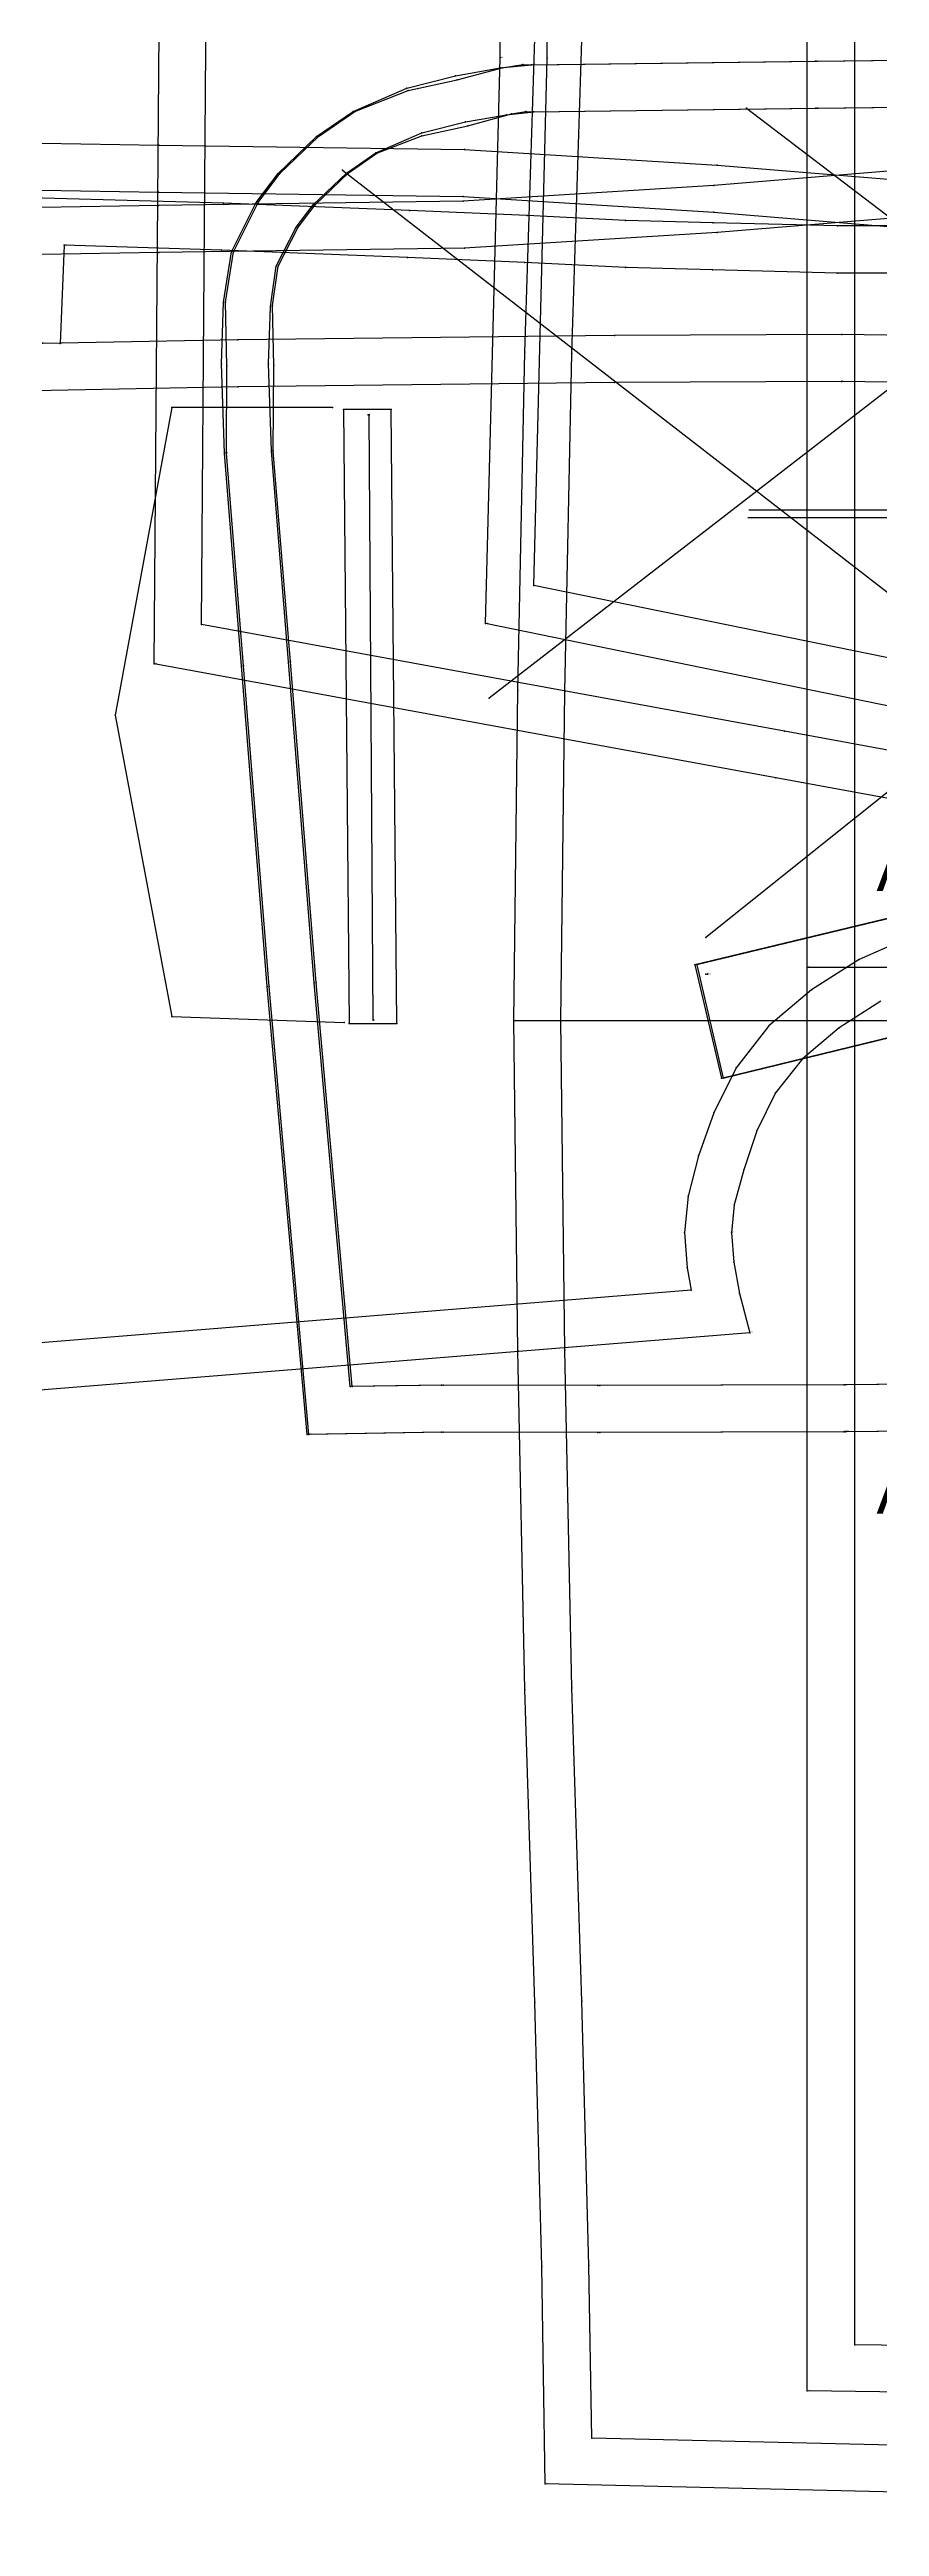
# Model space of a CAD drawing. Header units: metres. Extents: x -978 to 4188, y -881 to 1095.
# Drawn here: x -658 to -483, y -388 to 133 of the extents above; entities that cross this region are included whole.
import ezdxf

# ---------------------------------------------------------------- set-up
doc = ezdxf.new("R2010")
doc.units = ezdxf.units.M

# ---------------------------------------------------------------- blocks, each defined once
blk = doc.blocks.new('VELLUTO FACING INSIDE RIGHT 1P')
at = {"layer": '1'}
blk.add_lwpolyline([(257.4, 27.85), (223.8, 35.55), (196.7, 41.35), (169.3, 47.25), (144.6, 50.05), (104.8, 53.85), (43.9, 58.05), (-35.5, 61.05), (-124.5, 62.35), (-172.3, 62.15), (-251.6, 61.25), (-366.3, 58.95)], dxfattribs=at)
at = {"layer": '14'}
blk.add_lwpolyline([(259.7, 37.55), (225.9, 45.25), (198.7, 51.05), (170.5, 57.05), (145.6, 59.95), (105.5, 63.75), (44.4, 67.95), (-35.3, 70.95), (-124.4, 72.25), (-172.3, 72.05), (-251.7, 71.15), (-356.3, 69.15)], dxfattribs=at)
at = {"layer": '2'}
for p in [(-124.4, 72.25), (-124.5, 62.35), (-124.5, 62.35)]:
    blk.add_point(p, dxfattribs=at)
at = {"layer": '3'}
for p in [(-251.7, 71.15), (-172.3, 72.05), (-251.6, 61.25), (-172.3, 62.15)]:
    blk.add_point(p, dxfattribs=at)
at = {"layer": '4'}
blk.add_point((-124.5, 62.35, 2.5), dxfattribs=at)
at = {"layer": '84'}
blk.add_lwpolyline([(257.4, 27.85), (223.8, 35.55), (196.7, 41.35), (169.3, 47.25), (144.6, 50.05), (104.8, 53.85), (43.9, 58.05), (-35.5, 61.05), (-124.5, 62.35), (-172.3, 62.15), (-251.6, 61.25), (-366.3, 58.95)], dxfattribs=at)
at = {"layer": '87'}
blk.add_lwpolyline([(259.7, 37.55), (225.9, 45.25), (198.7, 51.05), (170.5, 57.05), (145.6, 59.95), (105.5, 63.75), (44.4, 67.95), (-35.3, 70.95), (-124.4, 72.25), (-172.3, 72.05), (-251.7, 71.15), (-356.3, 69.15)], dxfattribs=at)
at = {"layer": '2'}
blk.add_text('#8', height=0.25, dxfattribs=at).set_placement((-124.5, 62.35))
blk = doc.blocks.new('UP SLEEVE 2P')
at = {"layer": '1'}
blk.add_lwpolyline([(160.7, -36.75), (104.3, -26.05), (58.4, -17.15), (-64.7, 6.15), (-146.1, 21.85), (-196.9, 31.65), (-282.9, 49.25), (-279.8, 168.45), (-279.6, 203.75), (-280.5, 267.45), (-281.4, 302.45), (-182.9, 308.25), (-181.2, 282.85), (-138.5, 285.15), (-105.8, 286.55), (-85.3, 286.85), (-73.5, 286.95), (-7.3, 286.55), (54.5, 285.05), (107.1, 282.35), (148.9, 279.45), (182.9, 276.85)], dxfattribs=at)
at = {"layer": '14'}
blk.add_lwpolyline([(153.5, -25.35), (106.1, -16.25), (60, -7.35), (-62.9, 15.95), (-144.3, 31.65), (-195.3, 41.45), (-272.7, 57.25), (-269.9, 168.35), (-269.7, 203.75), (-270.6, 267.55), (-271.2, 293.05), (-192.2, 297.75), (-190.5, 272.45)], dxfattribs=at)
at = {"layer": '2'}
for p in [(-279.8, 168.45), (-279.8, 168.45), (-269.9, 168.35), (-272.7, 57.25), (-282.9, 49.25)]:
    blk.add_point(p, dxfattribs=at)
at = {"layer": '4'}
blk.add_point((-279.8, 168.45, 2.5), dxfattribs=at)
at = {"layer": '84'}
blk.add_lwpolyline([(160.7, -36.75), (104.3, -26.05), (58.4, -17.15), (-64.7, 6.15), (-146.1, 21.85), (-196.9, 31.65), (-282.9, 49.25), (-279.8, 168.45), (-279.6, 203.75), (-280.5, 267.45), (-281.4, 302.45), (-182.9, 308.25), (-181.2, 282.85), (-138.5, 285.15), (-105.8, 286.55), (-85.3, 286.85), (-73.5, 286.95), (-7.3, 286.55), (54.5, 285.05), (107.1, 282.35), (148.9, 279.45), (182.9, 276.85)], dxfattribs=at)
at = {"layer": '87'}
blk.add_lwpolyline([(153.5, -25.35), (106.1, -16.25), (60, -7.35), (-62.9, 15.95), (-144.3, 31.65), (-195.3, 41.45), (-272.7, 57.25), (-269.9, 168.35), (-269.7, 203.75), (-270.6, 267.55), (-271.2, 293.05), (-192.2, 297.75), (-190.5, 272.45)], dxfattribs=at)
at = {"layer": '2'}
for s, p in [('#25', (-279.8, 168.45)), ('#24', (-282.9, 49.25))]:
    blk.add_text(s, height=0.25, dxfattribs=at).set_placement(p)
blk = doc.blocks.new('LINING BK 1P')
at = {"layer": '1'}
blk.add_lwpolyline([(158.8, -194.25), (10.3, -191.45), (-133.8, -188.55), (-273.3, -185.25), (-274, -139.45), (-275.5, -83.85), (-277.6, -17.85), (-279.1, 53.45), (-279.9, 123.05), (-279.9, 123.05), (-279.1, 192.65), (-277.6, 263.95), (-275.5, 329.95), (-274, 385.55), (-273.3, 431.35), (-133.8, 434.65), (10.3, 437.55), (158.8, 440.35)], dxfattribs=at)
at = {"layer": '14'}
for points in [[(-270, 123.05), (-269.2, 192.45), (-267.7, 263.65), (-265.6, 329.65), (-264.1, 385.35), (-263.6, 421.65), (-133.6, 424.75), (10.5, 427.65), (149.8, 430.25)], [(149.9, -184.15), (10.5, -181.55), (-133.6, -178.65), (-263.5, -175.65), (-264.1, -139.25), (-265.6, -83.55), (-267.7, -17.55), (-269.2, 53.65), (-270, 123.05)]]:
    blk.add_lwpolyline(points, dxfattribs=at)
at = {"layer": '2'}
for p in [(-279.9, 123.05), (-279.9, 123.05), (-279.9, 123.05), (-270, 123.05), (-270, 123.05), (-263.5, -175.65), (-273.3, -185.25)]:
    blk.add_point(p, dxfattribs=at)
at = {"layer": '3'}
for p in [(-277.6, 263.95), (-267.7, 263.65), (-279.1, 192.65), (-269.2, 192.45), (-279.1, 53.45), (-269.2, 53.65), (-277.6, -17.85), (-267.7, -17.55), (-275.5, -83.85), (-265.6, -83.55), (-274, -139.45), (-264.1, -139.25)]:
    blk.add_point(p, dxfattribs=at)
at = {"layer": '4'}
blk.add_point((-279.9, 123.05, 2.5), dxfattribs=at)
at = {"layer": '5'}
blk.add_line((439.7, 123.05), (-279.8, 123.05), dxfattribs=at)
at = {"layer": '7'}
blk.add_line((439.7, 123.05), (-279.8, 123.05), dxfattribs=at)
at = {"layer": '84'}
blk.add_lwpolyline([(158.8, -194.25), (10.3, -191.45), (-133.8, -188.55), (-273.3, -185.25), (-274, -139.45), (-275.5, -83.85), (-277.6, -17.85), (-279.1, 53.45), (-279.9, 123.05), (-279.9, 123.05), (-279.1, 192.65), (-277.6, 263.95), (-275.5, 329.95), (-274, 385.55), (-273.3, 431.35), (-133.8, 434.65), (10.3, 437.55), (158.8, 440.35)], dxfattribs=at)
at = {"layer": '87'}
for points in [[(-270, 123.05), (-269.2, 192.45), (-267.7, 263.65), (-265.6, 329.65), (-264.1, 385.35), (-263.6, 421.65), (-133.6, 424.75), (10.5, 427.65), (149.8, 430.25)], [(149.9, -184.15), (10.5, -181.55), (-133.6, -178.65), (-263.5, -175.65), (-264.1, -139.25), (-265.6, -83.55), (-267.7, -17.55), (-269.2, 53.65), (-270, 123.05)]]:
    blk.add_lwpolyline(points, dxfattribs=at)
at = {"layer": '2'}
for s, p in [('#21', (-279.9, 123.05)), ('#39', (-273.3, -185.25))]:
    blk.add_text(s, height=0.25, dxfattribs=at).set_placement(p)
blk = doc.blocks.new('LINING RIGHT FRNT 1P')
at = {"layer": '1'}
for points in [[(-203.2, 200.95), (-145.6, 199.95), (-81.2, 199.05), (-28, 195.75), (12.3, 192.45)], [(6.5, 19.55), (-2.3, 13.95), (-10, 7.45), (-15.7, 0.25), (-19.6, -7.75), (-22.4, -15.95), (-24.4, -23.35), (-25, -29.25), (-24.5, -35.45), (-23.3, -42.05), (-21.1, -50.35), (-175.9, -62.85)]]:
    blk.add_lwpolyline(points, dxfattribs=at)
at = {"layer": '13'}
for p in [(-101.5, 143.15, 3), (-100.5, 15.55, 3)]:
    blk.add_point(p, dxfattribs=at)
at = {"layer": '14'}
for points in [[(-203.3, 191.05), (-145.7, 190.05), (-81.5, 189.15), (-28.7, 185.85), (11.4, 182.55)], [(13.1, 33.25), (1.9, 28.35), (-8.1, 21.95), (-17.1, 14.35), (-24, 5.55), (-28.7, -3.95), (-31.9, -13.05), (-34.1, -21.55), (-34.9, -29.15), (-34.3, -36.65), (-33.5, -41.35), (-176.6, -52.95)]]:
    blk.add_lwpolyline(points, dxfattribs=at)
at = {"layer": '2'}
for p in [(-142.9, 144.65), (-109, 144.65), (-106.7, 144.25), (-101.5, 143.15), (-101.3, 143.15), (-96.7, 144.25), (-96.7, 144.25), (-154.8, 79.85), (-142.9, 16.35), (-106.6, 15.05), (-105.5, 14.85), (-100.5, 15.65), (-100.5, 15.55), (-95.5, 14.85), (-34.9, -29.15), (-25, -29.25), (-25, -29.25), (-33.5, -41.35), (-21.1, -50.35)]:
    blk.add_point(p, dxfattribs=at)
at = {"layer": '3'}
for p in [(-145.6, 199.95), (-81.2, 199.05), (-28, 195.75), (-145.7, 190.05), (-81.5, 189.15), (-28.7, 185.85), (1.9, 28.35), (-8.1, 21.95), (-17.1, 14.35), (-2.3, 13.95), (-24, 5.55), (-10, 7.45), (-15.7, 0.25), (-28.7, -3.95), (-19.6, -7.75), (-31.9, -13.05), (-22.4, -15.95), (-34.1, -21.55), (-24.4, -23.35), (-24.5, -35.45), (-34.3, -36.65), (-23.3, -42.05)]:
    blk.add_point(p, dxfattribs=at)
at = {"layer": '4'}
blk.add_point((-25, -29.25, 2.5), dxfattribs=at)
at = {"layer": '5'}
blk.add_line((175.9, 123.05), (-21.3, 123.05), dxfattribs=at)
at = {"layer": '7'}
blk.add_line((205.4, 121.45), (-21.5, 121.45), dxfattribs=at)
at = {"layer": '8'}
for points in [[(-109, 144.65), (-142.9, 144.65), (-154.8, 79.85), (-142.9, 16.35), (-106.6, 15.05)], [(-96.7, 144.25), (-106.7, 144.25), (-105.5, 14.85), (-95.5, 14.85), (-96.7, 144.25)], [(-100.5, 15.65), (-101.3, 143.15)]]:
    blk.add_lwpolyline(points, dxfattribs=at)
at = {"layer": '84'}
for points in [[(-203.2, 200.95), (-145.6, 199.95), (-81.2, 199.05), (-28, 195.75), (12.3, 192.45)], [(6.5, 19.55), (-2.3, 13.95), (-10, 7.45), (-15.7, 0.25), (-19.6, -7.75), (-22.4, -15.95), (-24.4, -23.35), (-25, -29.25), (-24.5, -35.45), (-23.3, -42.05), (-21.1, -50.35), (-175.9, -62.85)]]:
    blk.add_lwpolyline(points, dxfattribs=at)
at = {"layer": '85'}
for points in [[(-109, 144.65), (-142.9, 144.65), (-154.8, 79.85), (-142.9, 16.35), (-106.6, 15.05)], [(-96.7, 144.25), (-106.7, 144.25), (-105.5, 14.85), (-95.5, 14.85), (-96.7, 144.25)], [(-100.5, 15.65), (-101.3, 143.15)]]:
    blk.add_lwpolyline(points, dxfattribs=at)
at = {"layer": '87'}
for points in [[(-203.3, 191.05), (-145.7, 190.05), (-81.5, 189.15), (-28.7, 185.85), (11.4, 182.55)], [(13.1, 33.25), (1.9, 28.35), (-8.1, 21.95), (-17.1, 14.35), (-24, 5.55), (-28.7, -3.95), (-31.9, -13.05), (-34.1, -21.55), (-34.9, -29.15), (-34.3, -36.65), (-33.5, -41.35), (-176.6, -52.95)]]:
    blk.add_lwpolyline(points, dxfattribs=at)
at = {"layer": '1'}
blk.add_text('Annotation: LINING RIGHT FRNT 1P', height=10, dxfattribs=at).set_placement((5.6, -88.4))
at = {"layer": '13'}
for p in [(-101.5, 143.15), (-100.5, 15.55)]:
    blk.add_text('#8', height=0.25, dxfattribs=at).set_placement(p)
at = {"layer": '2'}
for s, p in [('#8', (-101.5, 143.15)), ('#8', (-100.5, 15.55)), ('#17', (-25, -29.25)), ('#17', (-21.1, -50.35))]:
    blk.add_text(s, height=0.25, dxfattribs=at).set_placement(p)
blk = doc.blocks.new('LINING LEFT FRNT 1P')
at = {"layer": '1'}
blk.add_lwpolyline([(197.1, 92.85), (149.2, 80.95), (111.3, 71.85), (81.8, 65.25), (57.8, 60.35), (41.6, 56.95), (12.3, 53.65), (-28, 50.35), (-81.2, 47.05), (-145.6, 46.15), (-203.2, 45.15)], dxfattribs=at)
at = {"layer": '14'}
blk.add_lwpolyline([(146.8, 90.65), (109.1, 81.55), (79.7, 74.95), (55.8, 70.05), (40.1, 66.75), (11.4, 63.55), (-28.7, 60.25), (-81.5, 56.95), (-145.7, 56.05), (-203.3, 55.05)], dxfattribs=at)
at = {"layer": '3'}
for p in [(-28.7, 60.25), (-145.7, 56.05), (-81.5, 56.95), (-81.2, 47.05), (-28, 50.35), (-145.6, 46.15)]:
    blk.add_point(p, dxfattribs=at)
at = {"layer": '84'}
blk.add_lwpolyline([(197.1, 92.85), (149.2, 80.95), (111.3, 71.85), (81.8, 65.25), (57.8, 60.35), (41.6, 56.95), (12.3, 53.65), (-28, 50.35), (-81.2, 47.05), (-145.6, 46.15), (-203.2, 45.15)], dxfattribs=at)
at = {"layer": '87'}
blk.add_lwpolyline([(146.8, 90.65), (109.1, 81.55), (79.7, 74.95), (55.8, 70.05), (40.1, 66.75), (11.4, 63.55), (-28.7, 60.25), (-81.5, 56.95), (-145.7, 56.05), (-203.3, 55.05)], dxfattribs=at)
at = {"layer": '1'}
blk.add_text('Annotation: LINING LEFT FRNT 1P', height=10, dxfattribs=at).set_placement((5.6, -88.4))
blk = doc.blocks.new('LININNG UP SLEEVE 2P')
at = {"layer": '1'}
blk.add_lwpolyline([(192.5, 6.05), (184.7, -4.65), (178.2, -15.95), (173.1, -26.65), (169.9, -35.75), (168.2, -43.35), (56.1, -21.65), (-61.6, 0.35), (-186.8, 23.35), (-317.8, 47.35), (-316.2, 251.85)], dxfattribs=at)
at = {"layer": '14'}
blk.add_lwpolyline([(185, 12.45), (176.4, 0.75), (169.4, -11.35), (163.9, -22.85), (160.6, -31.75), (58, -11.85), (-59.8, 10.15), (-185, 33.15), (-307.8, 55.65), (-306.4, 242.45), (-200, 248.95)], dxfattribs=at)
at = {"layer": '2'}
for p in [(-307.8, 55.65), (-317.8, 47.35)]:
    blk.add_point(p, dxfattribs=at)
at = {"layer": '3'}
for p in [(-185, 33.15), (-186.8, 23.35)]:
    blk.add_point(p, dxfattribs=at)
at = {"layer": '84'}
blk.add_lwpolyline([(192.5, 6.05), (184.7, -4.65), (178.2, -15.95), (173.1, -26.65), (169.9, -35.75), (168.2, -43.35), (56.1, -21.65), (-61.6, 0.35), (-186.8, 23.35), (-317.8, 47.35), (-316.2, 251.85)], dxfattribs=at)
at = {"layer": '87'}
blk.add_lwpolyline([(185, 12.45), (176.4, 0.75), (169.4, -11.35), (163.9, -22.85), (160.6, -31.75), (58, -11.85), (-59.8, 10.15), (-185, 33.15), (-307.8, 55.65), (-306.4, 242.45), (-200, 248.95)], dxfattribs=at)
at = {"layer": '2'}
blk.add_text('#24', height=0.25, dxfattribs=at).set_placement((-317.8, 47.35))
blk = doc.blocks.new('LINING UNDR SLEEVE 2P')
at = {"layer": '1'}
blk.add_lwpolyline([(217.2, 99.15), (225.4, 88.65), (230.9, 81.65), (234.6, 77.15), (231.1, 69.15), (185.4, 64.95), (143.3, 61.65), (110.8, 59.85), (88.7, 58.35), (47.2, 55.35), (-12.2, 52.15), (-62.7, 50.55), (-101, 50.55), (-127.3, 51.25), (-145.6, 51.75), (-166.8, 52.85), (-191.5, 53.85), (-230.7, 55.45), (-263.9, 56.45), (-264.7, 35.75), (-390.7, 38.25)], dxfattribs=at)
at = {"layer": '14'}
blk.add_lwpolyline([(199.1, 105.85), (209.4, 93.05), (217.6, 82.55), (220.9, 78.25), (184.6, 74.85), (142.7, 71.55), (110.5, 69.75), (88, 68.25), (46.6, 65.25), (-12.6, 62.05), (-62.8, 60.55), (-100.9, 60.55), (-127.1, 61.15), (-145.6, 61.65), (-166.3, 62.75), (-191.1, 63.75), (-230.3, 65.35), (-273.4, 66.55)], dxfattribs=at)
at = {"layer": '2'}
for p in [(-145.6, 61.65), (-263.9, 56.45), (-145.6, 51.75), (-145.6, 51.75), (-264.7, 35.75)]:
    blk.add_point(p, dxfattribs=at)
at = {"layer": '3'}
for p in [(-230.3, 65.35), (-191.1, 63.75), (-166.3, 62.75), (-127.1, 61.15), (-100.9, 60.55), (-230.7, 55.45), (-191.5, 53.85), (-166.8, 52.85), (-127.3, 51.25), (-101, 50.55)]:
    blk.add_point(p, dxfattribs=at)
at = {"layer": '4'}
blk.add_point((-145.6, 51.75, 2.5), dxfattribs=at)
at = {"layer": '84'}
blk.add_lwpolyline([(217.2, 99.15), (225.4, 88.65), (230.9, 81.65), (234.6, 77.15), (231.1, 69.15), (185.4, 64.95), (143.3, 61.65), (110.8, 59.85), (88.7, 58.35), (47.2, 55.35), (-12.2, 52.15), (-62.7, 50.55), (-101, 50.55), (-127.3, 51.25), (-145.6, 51.75), (-166.8, 52.85), (-191.5, 53.85), (-230.7, 55.45), (-263.9, 56.45), (-264.7, 35.75), (-390.7, 38.25)], dxfattribs=at)
at = {"layer": '87'}
blk.add_lwpolyline([(199.1, 105.85), (209.4, 93.05), (217.6, 82.55), (220.9, 78.25), (184.6, 74.85), (142.7, 71.55), (110.5, 69.75), (88, 68.25), (46.6, 65.25), (-12.6, 62.05), (-62.8, 60.55), (-100.9, 60.55), (-127.1, 61.15), (-145.6, 61.65), (-166.3, 62.75), (-191.1, 63.75), (-230.3, 65.35), (-273.4, 66.55)], dxfattribs=at)
at = {"layer": '2'}
for s, p in [('#25', (-263.9, 56.45)), ('#8', (-145.6, 51.75)), ('#25', (-264.7, 35.75))]:
    blk.add_text(s, height=0.25, dxfattribs=at).set_placement(p)
blk = doc.blocks.new('DETACHABLE REV NYLON BK 1P')
at = {"layer": '1'}
blk.add_lwpolyline([(119.2, -141.65), (111.9, -151.35), (105.9, -161.15), (102.1, -169.85), (100.1, -177.15), (99.5, -183.15), (84.5, -182.95), (60.2, -182.55), (25.5, -181.55), (-16.3, -180.45), (-68.3, -179.35), (-131.7, -177.95), (-177.5, -177.75), (-249, -176.75), (-249, 123.15), (-249, 422.85)], dxfattribs=at)
at = {"layer": '14'}
blk.add_lwpolyline([(119.2, -141.65), (111.9, -151.35), (105.9, -161.15), (102.1, -169.85), (100.1, -177.15), (100.4, -173.35), (84.6, -173.05), (60.4, -172.65), (25.7, -171.65), (-16.1, -170.55), (-68.1, -169.45), (-131.6, -168.05), (-177.4, -167.85), (-239, -167.05), (-239, 123.15), (-239, 413.05)], dxfattribs=at)
at = {"layer": '2'}
for p in [(-249, 123.15), (-249, 123.15), (-239, 123.15), (-239, -167.05), (-249, -176.75)]:
    blk.add_point(p, dxfattribs=at)
at = {"layer": '4'}
blk.add_point((-249, 123.15, 2.5), dxfattribs=at)
at = {"layer": '5'}
blk.add_line((403.5, 123.15), (-248.9, 123.15), dxfattribs=at)
at = {"layer": '7'}
blk.add_line((403.5, 123.15), (-248.9, 123.15), dxfattribs=at)
at = {"layer": '84'}
blk.add_lwpolyline([(119.2, -141.65), (111.9, -151.35), (105.9, -161.15), (102.1, -169.85), (100.1, -177.15), (99.5, -183.15), (84.5, -182.95), (60.2, -182.55), (25.5, -181.55), (-16.3, -180.45), (-68.3, -179.35), (-131.7, -177.95), (-177.5, -177.75), (-249, -176.75), (-249, 123.15), (-249, 422.85)], dxfattribs=at)
at = {"layer": '87'}
blk.add_lwpolyline([(119.2, -141.65), (111.9, -151.35), (105.9, -161.15), (102.1, -169.85), (100.1, -177.15), (100.4, -173.35), (84.6, -173.05), (60.4, -172.65), (25.7, -171.65), (-16.1, -170.55), (-68.1, -169.45), (-131.6, -168.05), (-177.4, -167.85), (-239, -167.05), (-239, 123.15), (-239, 413.05)], dxfattribs=at)
at = {"layer": '2'}
for s, p in [('#21', (-249, 123.15)), ('#39', (-249, -176.75))]:
    blk.add_text(s, height=0.25, dxfattribs=at).set_placement(p)
blk = doc.blocks.new('DETACHABLE REV TXT BK 1P')
at = {"layer": '1'}
blk.add_lwpolyline([(119.2, -141.65), (111.9, -151.35), (105.9, -161.15), (102.1, -169.85), (100.1, -177.15), (99.5, -183.15), (84.5, -182.95), (60.2, -182.55), (25.5, -181.55), (-16.3, -180.45), (-68.3, -179.35), (-131.7, -177.95), (-177.5, -177.75), (-249, -176.75), (-249, 123.15), (-249, 422.85)], dxfattribs=at)
at = {"layer": '14'}
blk.add_lwpolyline([(119.2, -141.65), (111.9, -151.35), (105.9, -161.15), (102.1, -169.85), (100.1, -177.15), (100.4, -173.35), (84.6, -173.05), (60.4, -172.65), (25.7, -171.65), (-16.1, -170.55), (-68.1, -169.45), (-131.6, -168.05), (-177.4, -167.85), (-239, -167.05), (-239, 123.15), (-239, 413.05)], dxfattribs=at)
at = {"layer": '2'}
for p in [(-249, 123.15), (-249, 123.15), (-239, 123.15), (-239, -167.05), (-249, -176.75)]:
    blk.add_point(p, dxfattribs=at)
at = {"layer": '4'}
blk.add_point((-249, 123.15, 2.5), dxfattribs=at)
at = {"layer": '5'}
blk.add_line((403.5, 123.15), (-248.9, 123.15), dxfattribs=at)
at = {"layer": '7'}
blk.add_line((403.5, 123.15), (-248.9, 123.15), dxfattribs=at)
at = {"layer": '84'}
blk.add_lwpolyline([(119.2, -141.65), (111.9, -151.35), (105.9, -161.15), (102.1, -169.85), (100.1, -177.15), (99.5, -183.15), (84.5, -182.95), (60.2, -182.55), (25.5, -181.55), (-16.3, -180.45), (-68.3, -179.35), (-131.7, -177.95), (-177.5, -177.75), (-249, -176.75), (-249, 123.15), (-249, 422.85)], dxfattribs=at)
at = {"layer": '87'}
blk.add_lwpolyline([(119.2, -141.65), (111.9, -151.35), (105.9, -161.15), (102.1, -169.85), (100.1, -177.15), (100.4, -173.35), (84.6, -173.05), (60.4, -172.65), (25.7, -171.65), (-16.1, -170.55), (-68.1, -169.45), (-131.6, -168.05), (-177.4, -167.85), (-239, -167.05), (-239, 123.15), (-239, 413.05)], dxfattribs=at)
at = {"layer": '2'}
for s, p in [('#21', (-249, 123.15)), ('#39', (-249, -176.75))]:
    blk.add_text(s, height=0.25, dxfattribs=at).set_placement(p)
blk = doc.blocks.new('DETACHABLE REV NYLON FRNT 2P')
at = {"layer": '1'}
blk.add_lwpolyline([(-145, -75.25), (-179.6, -75.55), (-231.4, -75.75), (-264.4, -75.65), (-292.7, -76.15), (-301.1, 18.25), (-306.5, 85.85), (-310.1, 130.65), (-310.7, 149.45), (-310.3, 162.45), (-308.6, 173.05), (-303.4, 183.45), (-298.8, 189.55), (-290.7, 197.35), (-283, 202.65), (-271.7, 207.55), (-261.4, 210.15), (-252, 211.85), (-245.4, 212.45), (-185.6, 213.25), (-126.5, 213.95)], dxfattribs=at)
at = {"layer": '13'}
blk.add_point((-208.7, 20.85, 3), dxfattribs=at)
at = {"layer": '14'}
blk.add_lwpolyline([(-144.9, -65.35), (-179.6, -65.65), (-231.4, -65.85), (-264.4, -65.75), (-283.6, -66.05), (-291.2, 19.05), (-296.6, 86.65), (-300.2, 131.15), (-300.8, 149.45), (-300.4, 161.55), (-299.2, 170.05), (-295, 178.25), (-291.4, 182.95), (-284.4, 189.65), (-278.2, 193.95), (-268.5, 198.15), (-259.3, 200.45), (-250.7, 201.95), (-244.9, 202.55), (-185.5, 203.35), (-126.4, 204.05)], dxfattribs=at)
at = {"layer": '2'}
for p in [(-245.4, 212.45), (-245.4, 212.45), (-244.9, 202.55), (-200.1, 203.35), (-285.2, 190.25), (-310.1, 130.65), (-300.2, 131.15), (-254.3, 79.05), (-208.7, 28.55), (-211, 22.85), (-208.7, 20.85), (-205.4, -1.05), (-283.6, -66.05), (-179.6, -65.65), (-292.7, -76.15), (-179.6, -75.55), (-179.6, -75.55)]:
    blk.add_point(p, dxfattribs=at)
at = {"layer": '3'}
for p in [(-261.4, 210.15), (-252, 211.85), (-185.6, 213.25), (-271.7, 207.55), (-283, 202.65), (-259.3, 200.45), (-250.7, 201.95), (-185.5, 203.35), (-290.7, 197.35), (-278.2, 193.95), (-268.5, 198.15), (-298.8, 189.55), (-284.4, 189.65), (-303.4, 183.45), (-291.4, 182.95), (-295, 178.25), (-308.6, 173.05), (-299.2, 170.05), (-310.3, 162.45), (-300.4, 161.55), (-310.7, 149.45), (-300.8, 149.45), (-306.5, 85.85), (-296.6, 86.65), (-301.1, 18.25), (-291.2, 19.05), (-264.4, -65.75), (-231.4, -65.85), (-264.4, -75.65), (-231.4, -75.75)]:
    blk.add_point(p, dxfattribs=at)
at = {"layer": '4'}
for p in [(-245.4, 212.45, 2.5), (-179.6, -75.55, 2.5)]:
    blk.add_point(p, dxfattribs=at)
at = {"layer": '8'}
for points in [[(11, 204.25), (-208.7, 28.55)], [(-93.6, 203.35), (-254.3, 79.05)], [(-200.1, 203.35), (27.9, 29.55)], [(-285.2, 190.25), (22.3, -47.95)], [(-54.3, 60.55), (-211, 22.85), (-205.4, -1.05), (-48.6, 37.25), (-54.3, 60.55)]]:
    blk.add_lwpolyline(points, dxfattribs=at)
at = {"layer": '84'}
blk.add_lwpolyline([(-145, -75.25), (-179.6, -75.55), (-231.4, -75.75), (-264.4, -75.65), (-292.7, -76.15), (-301.1, 18.25), (-306.5, 85.85), (-310.1, 130.65), (-310.7, 149.45), (-310.3, 162.45), (-308.6, 173.05), (-303.4, 183.45), (-298.8, 189.55), (-290.7, 197.35), (-283, 202.65), (-271.7, 207.55), (-261.4, 210.15), (-252, 211.85), (-245.4, 212.45), (-185.6, 213.25), (-126.5, 213.95)], dxfattribs=at)
at = {"layer": '85'}
for points in [[(11, 204.25), (-208.7, 28.55)], [(-93.6, 203.35), (-254.3, 79.05)], [(-200.1, 203.35), (27.9, 29.55)], [(-285.2, 190.25), (22.3, -47.95)], [(-54.3, 60.55), (-211, 22.85), (-205.4, -1.05), (-48.6, 37.25), (-54.3, 60.55)]]:
    blk.add_lwpolyline(points, dxfattribs=at)
at = {"layer": '87'}
blk.add_lwpolyline([(-144.9, -65.35), (-179.6, -65.65), (-231.4, -65.85), (-264.4, -65.75), (-283.6, -66.05), (-291.2, 19.05), (-296.6, 86.65), (-300.2, 131.15), (-300.8, 149.45), (-300.4, 161.55), (-299.2, 170.05), (-295, 178.25), (-291.4, 182.95), (-284.4, 189.65), (-278.2, 193.95), (-268.5, 198.15), (-259.3, 200.45), (-250.7, 201.95), (-244.9, 202.55), (-185.5, 203.35), (-126.4, 204.05)], dxfattribs=at)
at = {"layer": '13'}
blk.add_text('#12', height=0.25, dxfattribs=at).set_placement((-208.7, 20.85))
at = {"layer": '2'}
for s, p in [('#21', (-245.4, 212.45)), ('#21', (-310.1, 130.65)), ('#12', (-211, 22.85)), ('#12', (-208.7, 20.85)), ('#12', (-205.4, -1.05)), ('#39', (-292.7, -76.15)), ('#17', (-179.6, -75.55))]:
    blk.add_text(s, height=0.25, dxfattribs=at).set_placement(p)
blk = doc.blocks.new('DETACHABLE REV TXT FRNT 2P')
at = {"layer": '1'}
blk.add_lwpolyline([(-145, -75.25), (-179.6, -75.55), (-231.4, -75.75), (-264.4, -75.65), (-292.7, -76.15), (-301.1, 18.25), (-306.5, 85.85), (-310.1, 130.65), (-310, 149.05), (-310.3, 162.45), (-308.6, 173.05), (-303.4, 183.45), (-298.8, 189.55), (-290.7, 197.35), (-283, 202.65), (-271.8, 207.05), (-261.5, 209.35), (-252, 211.85), (-247.6, 212.55), (-245.4, 212.45), (-185.6, 213.25), (-126.5, 213.95)], dxfattribs=at)
at = {"layer": '13'}
blk.add_point((-208.7, 20.85, 3), dxfattribs=at)
at = {"layer": '14'}
blk.add_lwpolyline([(-144.9, -65.35), (-179.6, -65.65), (-231.4, -65.85), (-264.4, -65.75), (-283.6, -66.05), (-291.2, 19.05), (-296.6, 86.65), (-300.2, 131.05), (-300.1, 149.15), (-300.4, 161.75), (-299.2, 170.05), (-295, 178.25), (-291.4, 182.95), (-284.4, 189.65), (-278.4, 193.85), (-268.9, 197.55), (-259.2, 199.65), (-250, 202.15), (-247, 202.65), (-245.5, 202.55), (-185.5, 203.35), (-126.4, 204.05)], dxfattribs=at)
at = {"layer": '2'}
for p in [(-245.4, 212.45), (-245.4, 212.45), (-245.5, 202.55), (-310.1, 130.65), (-300.2, 131.05), (-211, 22.85), (-208.7, 20.85), (-205.4, -1.05), (-283.6, -66.05), (-179.6, -65.65), (-292.7, -76.15), (-179.6, -75.55), (-179.6, -75.55)]:
    blk.add_point(p, dxfattribs=at)
at = {"layer": '3'}
for p in [(-261.5, 209.35), (-252, 211.85), (-247.6, 212.55), (-185.6, 213.25), (-271.8, 207.05), (-283, 202.65), (-259.2, 199.65), (-250, 202.15), (-247, 202.65), (-185.5, 203.35), (-290.7, 197.35), (-278.4, 193.85), (-268.9, 197.55), (-298.8, 189.55), (-284.4, 189.65), (-303.4, 183.45), (-291.4, 182.95), (-295, 178.25), (-308.6, 173.05), (-299.2, 170.05), (-310.3, 162.45), (-300.4, 161.75), (-310, 149.05), (-300.1, 149.15), (-306.5, 85.85), (-296.6, 86.65), (-301.1, 18.25), (-291.2, 19.05), (-264.4, -65.75), (-231.4, -65.85), (-264.4, -75.65), (-231.4, -75.75)]:
    blk.add_point(p, dxfattribs=at)
at = {"layer": '4'}
for p in [(-245.4, 212.45, 2.5), (-179.6, -75.55, 2.5)]:
    blk.add_point(p, dxfattribs=at)
at = {"layer": '8'}
blk.add_lwpolyline([(-54.3, 60.55), (-211, 22.85), (-205.4, -1.05), (-48.6, 37.25), (-54.3, 60.55)], dxfattribs=at)
at = {"layer": '84'}
blk.add_lwpolyline([(-145, -75.25), (-179.6, -75.55), (-231.4, -75.75), (-264.4, -75.65), (-292.7, -76.15), (-301.1, 18.25), (-306.5, 85.85), (-310.1, 130.65), (-310, 149.05), (-310.3, 162.45), (-308.6, 173.05), (-303.4, 183.45), (-298.8, 189.55), (-290.7, 197.35), (-283, 202.65), (-271.8, 207.05), (-261.5, 209.35), (-252, 211.85), (-247.6, 212.55), (-245.4, 212.45), (-185.6, 213.25), (-126.5, 213.95)], dxfattribs=at)
at = {"layer": '85'}
blk.add_lwpolyline([(-54.3, 60.55), (-211, 22.85), (-205.4, -1.05), (-48.6, 37.25), (-54.3, 60.55)], dxfattribs=at)
at = {"layer": '87'}
blk.add_lwpolyline([(-144.9, -65.35), (-179.6, -65.65), (-231.4, -65.85), (-264.4, -65.75), (-283.6, -66.05), (-291.2, 19.05), (-296.6, 86.65), (-300.2, 131.05), (-300.1, 149.15), (-300.4, 161.75), (-299.2, 170.05), (-295, 178.25), (-291.4, 182.95), (-284.4, 189.65), (-278.4, 193.85), (-268.9, 197.55), (-259.2, 199.65), (-250, 202.15), (-247, 202.65), (-245.5, 202.55), (-185.5, 203.35), (-126.4, 204.05)], dxfattribs=at)
at = {"layer": '13'}
blk.add_text('#12', height=0.25, dxfattribs=at).set_placement((-208.7, 20.85))
at = {"layer": '2'}
for s, p in [('#21', (-245.4, 212.45)), ('#21', (-310.1, 130.65)), ('#12', (-211, 22.85)), ('#12', (-208.7, 20.85)), ('#12', (-205.4, -1.05)), ('#39', (-292.7, -76.15)), ('#17', (-179.6, -75.55))]:
    blk.add_text(s, height=0.25, dxfattribs=at).set_placement(p)

msp = doc.modelspace()

# ---------------------------------------------------------------- block references
at = {"layer": '1'}
for name, p in [('LINING LEFT FRNT 1P', (-489, 44.55)), ('LINING UNDR SLEEVE 2P', (-390.7, 35.75)), ('UP SLEEVE 2P', (-282.9, -36.75)), ('LINING BK 1P', (-279.9, -194.25)), ('DETACHABLE REV NYLON BK 1P', (-249, -183.15)), ('DETACHABLE REV TXT BK 1P', (-249, -183.15)), ('LININNG UP SLEEVE 2P', (-317.8, -43.35)), ('VELLUTO FACING INSIDE RIGHT 1P', (-366.3, 1.15)), ('DETACHABLE REV NYLON FRNT 2P', (-310.7, -82.25)), ('DETACHABLE REV TXT FRNT 2P', (-310.3, -82.25)), ('LINING RIGHT FRNT 1P', (-489, -86.65))]:
    msp.add_blockref(name, p, dxfattribs=at)

doc.saveas('drawing.dxf')
